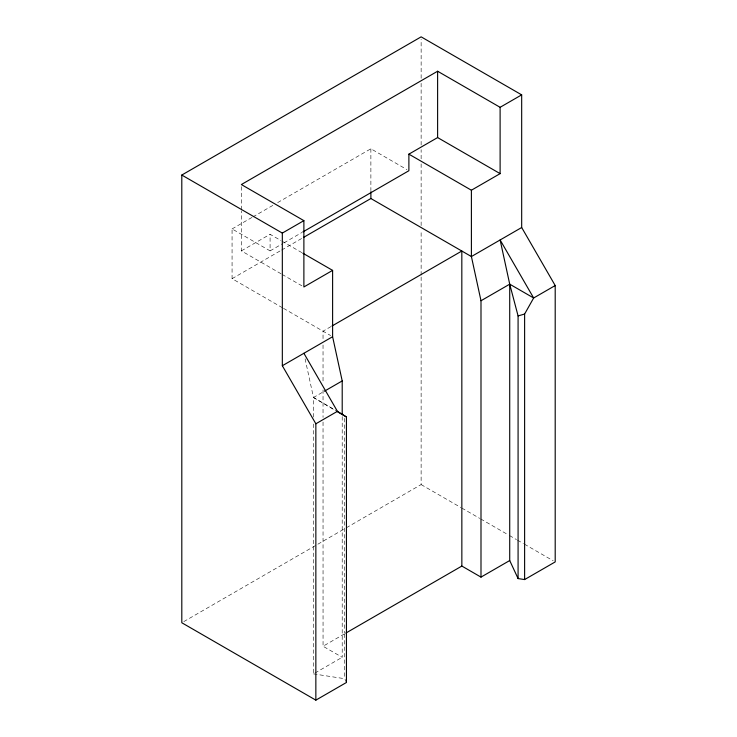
<?xml version="1.0" encoding="UTF-8"?>
<svg xmlns="http://www.w3.org/2000/svg" width="737" height="737" viewBox="0 0 737 737"><rect width="100%" height="100%" fill="white"/><g stroke="black" fill="none" stroke-linecap="round" stroke-linejoin="round"><path stroke-width="0.55" stroke-dasharray="3.69 2.76" d="M281.064 273.786L241.368 250.875L241.368 210.846M241.368 209.704L241.368 185.687M282.492 307.78L232.072 278.678L232.063 228.931L270.083 250.875L270.083 234.292L281 240.594M346.335 527.756L421.122 484.577L421.131 276.255M421.131 275.104L421.131 230.211M421.131 225.614L421.131 163.457M421.131 158.851L421.131 149.648M421.131 145.042L421.131 82.885M421.14 78.288L421.14 39.153M232.063 228.931L251.897 217.479M252.892 216.908L273.713 204.886M277.674 202.592L370.877 148.773L406.944 169.593M241.368 250.875L270.083 234.292M270.083 250.875L282.98 243.431M283.966 242.86L301.82 232.551M232.072 278.678L280.65 250.617M281.645 250.046L302.465 238.023M330.959 326.602L323.036 331.18L323.036 340.383M313.483 417.087L313.483 397.51L323.386 391.789M183.799 621.604L345.34 528.337M342.208 416.626L342.208 657.303L323.055 646.248L344.87 633.645M313.483 423.996L313.483 673.885L342.208 657.303M313.483 673.885L344.723 678.713L346.454 682.48M281.995 241.165L301.838 252.625M282.05 274.367L301.903 285.818M283.487 308.352L330.692 335.602M305.09 358.818L313.483 397.51L336.422 410.758M421.122 484.577L460.846 507.498M461.841 508.069L479.713 518.378M480.708 518.949L508.521 534.988M509.516 535.559L516.462 539.576M517.457 540.147L523.417 543.584M524.412 544.155L553.211 560.774M313.483 397.51L334.957 410.269M370.877 148.773L370.886 190.607M344.723 418.358L344.723 632.834M344.723 633.986L344.723 678.713M323.036 344.98L323.036 382.927M323.036 389.827L323.036 417.418M323.036 422.025L323.055 646.248"/><path stroke-width="1.11" d="M331.954 326.03L461.823 251.022L461.85 566.062L480.994 577.117L480.994 300.751L509.718 284.169L533.652 297.988L500.128 239.958L509.718 284.169L509.718 560.535L518.083 578.573L524.615 579.568L524.615 314.036L533.652 297.988L555.201 285.541L521.685 227.512L521.676 94.861L421.14 36.85L181.799 175.047L181.809 622.756L315.851 700.15L346.454 682.48L346.445 416.958L337.417 411.329L303.893 353.29M302.815 231.971L408.888 170.726L408.888 154.153L471.394 190.22L500.119 173.637L500.11 107.307L437.612 71.231L241.368 184.545L303.884 220.639L303.884 286.969L332.608 270.378L302.833 253.196M408.888 154.153L437.612 137.57L500.119 173.637M315.851 700.15L315.851 423.784L282.335 365.736L282.326 233.085L303.884 220.639M500.11 107.307L521.676 94.861M303.46 237.452L370.886 198.52L370.886 191.731M282.335 365.736L332.608 336.708L332.608 270.378M521.685 227.512L471.404 256.55L370.886 198.52M324.381 391.218L342.208 380.928L332.608 336.708M315.851 423.784L337.417 411.329M345.856 633.074L461.85 566.062M480.994 577.117L509.718 560.535M524.615 579.568L555.201 561.916L555.201 285.541M518.083 578.573L518.083 315.924L524.615 314.036M346.445 416.958L336.91 411.43M181.799 175.047L282.326 233.085M509.718 284.169L518.083 315.924M480.994 300.751L471.404 256.55L471.394 190.22M437.612 71.231L437.612 137.57M342.208 380.928L342.208 414.323"/></g></svg>
